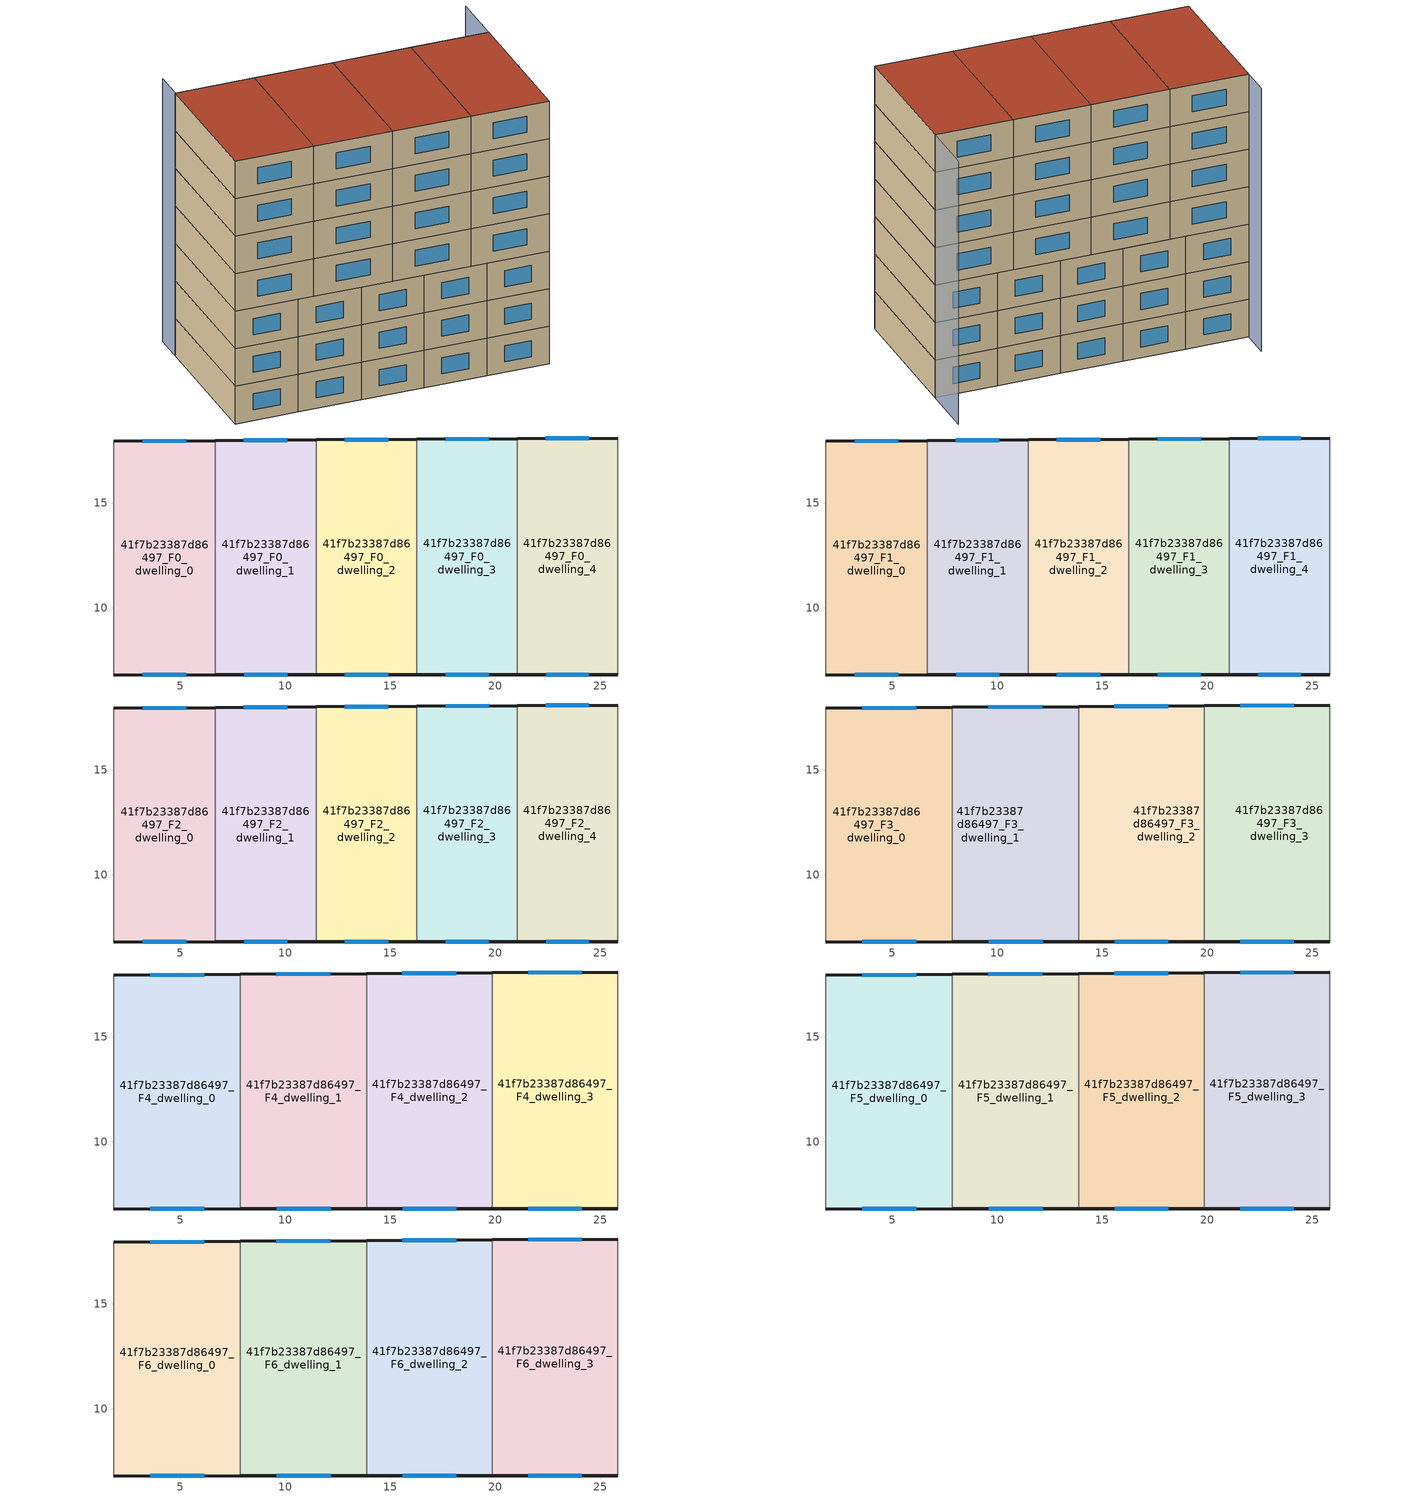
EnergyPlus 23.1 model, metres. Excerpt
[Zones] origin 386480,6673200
41f7b23387d86497_F0_dwelling_0
 floor ground (EU_floor_Construction): 6.66,17.96 6.67,6.79 1.84,6.79 1.84,17.92 z0
 wall outside (EU_wall_Construction): 6.66,17.96 1.84,17.92 / 1.84,6.79 6.67,6.79 z0:3
 wall adiabatic (EU_wall_Construction): 1.84,17.92 1.84,6.79 z0:3
 wall to 41f7b23387d86497_F0_dwelling_1 (EU_wall_Construction): 6.67,6.79 6.66,17.96 z0:3
 window (EU_Window_Construction): 5.29,17.95 3.22,17.93 / 3.22,6.79 5.29,6.79 z0.86:2.14
41f7b23387d86497_F0_dwelling_1
 floor ground (EU_floor_Construction): 11.48,17.99 11.48,6.8 6.67,6.79 6.66,17.96 z0
 wall outside (EU_wall_Construction): 11.48,17.99 6.66,17.96 / 6.67,6.79 11.48,6.8 z0:3
 wall to 41f7b23387d86497_F0_dwelling_2 (EU_wall_Construction): 11.48,6.8 11.48,17.99 z0:3
 window (EU_Window_Construction): 10.1,17.98 8.04,17.96 / 8.04,6.79 10.11,6.8 z0.86:2.14
41f7b23387d86497_F0_dwelling_2
 floor ground (EU_floor_Construction): 16.28,18.02 16.28,6.8 11.48,6.8 11.48,17.99 z0
 wall outside (EU_wall_Construction): 16.28,18.02 11.48,17.99 / 11.48,6.8 16.28,6.8 z0:3
 wall to 41f7b23387d86497_F0_dwelling_3 (EU_wall_Construction): 16.28,6.8 16.28,18.02 z0:3
 window (EU_Window_Construction): 14.9,18.01 12.85,18 / 12.85,6.8 14.91,6.8 z0.86:2.14
41f7b23387d86497_F0_dwelling_3
 floor ground (EU_floor_Construction): 21.06,18.05 21.07,6.8 16.28,6.8 16.28,18.02 z0
 wall outside (EU_wall_Construction): 21.06,18.05 16.28,18.02 / 16.28,6.8 21.07,6.8 z0:3
 wall to 41f7b23387d86497_F0_dwelling_4 (EU_wall_Construction): 21.07,6.8 21.06,18.05 z0:3
 window (EU_Window_Construction): 19.69,18.04 17.64,18.03 / 17.65,6.8 19.7,6.8 z0.86:2.14
41f7b23387d86497_F0_dwelling_4
 floor ground (EU_floor_Construction): 25.84,18.08 25.84,6.8 21.07,6.8 21.06,18.05 z0
 wall outside (EU_wall_Construction): 25.84,18.08 21.06,18.05 / 21.07,6.8 25.84,6.8 z0:3
 wall adiabatic (EU_wall_Construction): 25.84,6.8 25.84,18.08 z0:3
 window (EU_Window_Construction): 24.47,18.07 22.43,18.06 / 22.43,6.8 24.47,6.8 z0.86:2.14
41f7b23387d86497_F1_dwelling_0
 floor to 41f7b23387d86497_F0_dwelling_0 (EU_floor_Construction): 6.66,17.96 6.67,6.79 1.84,6.79 1.84,17.92 z3
 wall outside (EU_wall_Construction): 6.66,17.96 1.84,17.92 / 1.84,6.79 6.67,6.79 z3:6
 wall adiabatic (EU_wall_Construction): 1.84,17.92 1.84,6.79 z3:6
 wall to 41f7b23387d86497_F1_dwelling_1 (EU_wall_Construction): 6.67,6.79 6.66,17.96 z3:6
 window (EU_Window_Construction): 5.29,17.95 3.22,17.93 / 3.22,6.79 5.29,6.79 z3.86:5.14
41f7b23387d86497_F1_dwelling_1
 floor to 41f7b23387d86497_F0_dwelling_1 (EU_floor_Construction): 11.48,17.99 11.48,6.8 6.67,6.79 6.66,17.96 z3
 wall outside (EU_wall_Construction): 11.48,17.99 6.66,17.96 / 6.67,6.79 11.48,6.8 z3:6
 wall to 41f7b23387d86497_F1_dwelling_2 (EU_wall_Construction): 11.48,6.8 11.48,17.99 z3:6
 window (EU_Window_Construction): 10.1,17.98 8.04,17.96 / 8.04,6.79 10.11,6.8 z3.86:5.14
41f7b23387d86497_F1_dwelling_2
 floor to 41f7b23387d86497_F0_dwelling_2 (EU_floor_Construction): 16.27,18.02 16.28,6.8 11.48,6.8 11.48,17.99 z3
 wall outside (EU_wall_Construction): 16.28,18.02 11.48,17.99 / 11.48,6.8 16.28,6.8 z3:6
 wall to 41f7b23387d86497_F1_dwelling_3 (EU_wall_Construction): 16.28,6.8 16.28,18.02 z3:6
 window (EU_Window_Construction): 14.9,18.01 12.85,18 / 12.85,6.8 14.91,6.8 z3.86:5.14
41f7b23387d86497_F1_dwelling_3
 floor to 41f7b23387d86497_F0_dwelling_3 (EU_floor_Construction): 21.06,18.05 21.07,6.8 16.28,6.8 16.27,18.02 z3
 wall outside (EU_wall_Construction): 21.06,18.05 16.28,18.02 / 16.28,6.8 21.07,6.8 z3:6
 wall to 41f7b23387d86497_F1_dwelling_4 (EU_wall_Construction): 21.07,6.8 21.06,18.05 z3:6
 window (EU_Window_Construction): 19.69,18.04 17.64,18.03 / 17.65,6.8 19.7,6.8 z3.86:5.14
41f7b23387d86497_F1_dwelling_4
 floor to 41f7b23387d86497_F0_dwelling_4 (EU_floor_Construction): 25.84,18.08 25.84,6.8 21.07,6.8 21.06,18.05 z3
 wall outside (EU_wall_Construction): 25.84,18.08 21.06,18.05 / 21.07,6.8 25.84,6.8 z3:6
 wall adiabatic (EU_wall_Construction): 25.84,6.8 25.84,18.08 z3:6
 window (EU_Window_Construction): 24.47,18.07 22.43,18.06 / 22.43,6.8 24.47,6.8 z3.86:5.14
41f7b23387d86497_F2_dwelling_0
 floor to 41f7b23387d86497_F1_dwelling_0 (EU_floor_Construction): 6.66,17.96 6.67,6.79 1.84,6.79 1.84,17.92 z6
 wall outside (EU_wall_Construction): 6.66,17.96 1.84,17.92 / 1.84,6.79 6.67,6.79 z6:9
 wall adiabatic (EU_wall_Construction): 1.84,17.92 1.84,6.79 z6:9
 wall to 41f7b23387d86497_F2_dwelling_1 (EU_wall_Construction): 6.67,6.79 6.66,17.96 z6:9
 window (EU_Window_Construction): 5.29,17.95 3.22,17.93 / 3.22,6.79 5.29,6.79 z6.86:8.14
41f7b23387d86497_F2_dwelling_1
 floor to 41f7b23387d86497_F1_dwelling_1 (EU_floor_Construction): 11.48,17.99 11.48,6.8 6.67,6.79 6.66,17.96 z6
 wall outside (EU_wall_Construction): 11.48,17.99 6.66,17.96 / 6.67,6.79 11.48,6.8 z6:9
 wall to 41f7b23387d86497_F2_dwelling_2 (EU_wall_Construction): 11.48,6.8 11.48,17.99 z6:9
 window (EU_Window_Construction): 10.1,17.98 8.04,17.96 / 8.04,6.79 10.11,6.8 z6.86:8.14
41f7b23387d86497_F2_dwelling_2
 floor to 41f7b23387d86497_F1_dwelling_2 (EU_floor_Construction): 16.27,18.02 16.28,6.8 11.48,6.8 11.48,17.99 z6
 wall outside (EU_wall_Construction): 16.28,18.02 11.48,17.99 / 11.48,6.8 16.28,6.8 z6:9
 wall to 41f7b23387d86497_F2_dwelling_3 (EU_wall_Construction): 16.28,6.8 16.28,18.02 z6:9
 window (EU_Window_Construction): 14.9,18.01 12.85,18 / 12.85,6.8 14.91,6.8 z6.86:8.14
41f7b23387d86497_F2_dwelling_3
 floor to 41f7b23387d86497_F1_dwelling_3 (EU_floor_Construction): 21.06,18.05 21.07,6.8 16.28,6.8 16.27,18.02 z6
 wall outside (EU_wall_Construction): 21.06,18.05 16.28,18.02 / 16.28,6.8 21.07,6.8 z6:9
 wall to 41f7b23387d86497_F2_dwelling_4 (EU_wall_Construction): 21.07,6.8 21.06,18.05 z6:9
 window (EU_Window_Construction): 19.69,18.04 17.64,18.03 / 17.65,6.8 19.7,6.8 z6.86:8.14
41f7b23387d86497_F2_dwelling_4
 floor to 41f7b23387d86497_F1_dwelling_4 (EU_floor_Construction): 25.84,18.08 25.84,6.8 21.07,6.8 21.06,18.05 z6
 wall outside (EU_wall_Construction): 25.84,18.08 21.06,18.05 / 21.07,6.8 25.84,6.8 z6:9
 wall adiabatic (EU_wall_Construction): 25.84,6.8 25.84,18.08 z6:9
 window (EU_Window_Construction): 24.47,18.07 22.43,18.06 / 22.43,6.8 24.47,6.8 z6.86:8.14
41f7b23387d86497_F3_dwelling_0
 floor to 41f7b23387d86497_F2_dwelling_0 (EU_floor_Construction): 6.67,17.96 6.67,6.79 1.84,6.79 1.84,17.92 z9
 floor to 41f7b23387d86497_F2_dwelling_1 (EU_floor_Construction): 7.87,17.96 7.87,6.79 6.67,6.79 6.67,17.96 z9
 wall outside (EU_wall_Construction): 7.87,17.96 1.84,17.92 / 1.84,6.79 7.87,6.79 z9:12
 wall adiabatic (EU_wall_Construction): 1.84,17.92 1.84,6.79 z9:12
 wall to 41f7b23387d86497_F3_dwelling_1 (EU_wall_Construction): 7.87,6.79 7.87,17.96 z9:12
 window (EU_Window_Construction): 6.15,17.95 3.57,17.94 / 3.57,6.79 6.15,6.79 z9.86:11.14
41f7b23387d86497_F3_dwelling_1
 floor to 41f7b23387d86497_F2_dwelling_1 (EU_floor_Construction): 11.48,17.99 11.48,6.8 7.87,6.79 7.87,17.96 z9
 floor to 41f7b23387d86497_F2_dwelling_2 (EU_floor_Construction): 13.88,18 13.88,6.8 11.48,6.8 11.48,17.99 z9
 wall outside (EU_wall_Construction): 13.88,18 7.87,17.96 / 7.87,6.79 13.88,6.8 z9:12
 wall to 41f7b23387d86497_F3_dwelling_2 (EU_wall_Construction): 13.88,6.8 13.88,18 z9:12
 window (EU_Window_Construction): 12.16,17.99 9.59,17.97 / 9.59,6.79 12.17,6.8 z9.86:11.14
41f7b23387d86497_F3_dwelling_2
 floor to 41f7b23387d86497_F2_dwelling_2 (EU_floor_Construction): 16.27,18.02 16.28,6.8 13.88,6.8 13.88,18 z9
 floor to 41f7b23387d86497_F2_dwelling_3 (EU_floor_Construction): 19.87,18.04 19.87,6.8 16.28,6.8 16.27,18.02 z9
 wall outside (EU_wall_Construction): 19.87,18.04 13.88,18 / 13.88,6.8 19.87,6.8 z9:12
 wall to 41f7b23387d86497_F3_dwelling_3 (EU_wall_Construction): 19.87,6.8 19.87,18.04 z9:12
 window (EU_Window_Construction): 18.15,18.03 15.59,18.01 / 15.59,6.8 18.16,6.8 z9.86:11.14
41f7b23387d86497_F3_dwelling_3
 floor to 41f7b23387d86497_F2_dwelling_3 (EU_floor_Construction): 21.06,18.05 21.07,6.8 19.87,6.8 19.87,18.04 z9
 floor to 41f7b23387d86497_F2_dwelling_4 (EU_floor_Construction): 25.84,18.08 25.84,6.8 21.07,6.8 21.06,18.05 z9
 wall outside (EU_wall_Construction): 25.84,18.08 19.87,18.04 / 19.87,6.8 25.84,6.8 z9:12
 wall adiabatic (EU_wall_Construction): 25.84,6.8 25.84,18.08 z9:12
 window (EU_Window_Construction): 24.13,18.07 21.57,18.05 / 21.58,6.8 24.13,6.8 z9.86:11.14
41f7b23387d86497_F4_dwelling_0
 floor to 41f7b23387d86497_F3_dwelling_0 (EU_floor_Construction): 7.87,17.96 7.87,6.79 1.84,6.79 1.84,17.92 z12
 wall outside (EU_wall_Construction): 7.87,17.96 1.84,17.92 / 1.84,6.79 7.87,6.79 z12:15
 wall adiabatic (EU_wall_Construction): 1.84,17.92 1.84,6.79 z12:15
 wall to 41f7b23387d86497_F4_dwelling_1 (EU_wall_Construction): 7.87,6.79 7.87,17.96 z12:15
 window (EU_Window_Construction): 6.15,17.95 3.57,17.94 / 3.57,6.79 6.15,6.79 z12.86:14.14
41f7b23387d86497_F4_dwelling_1
 floor to 41f7b23387d86497_F3_dwelling_1 (EU_floor_Construction): 13.88,18 13.88,6.8 7.87,6.79 7.87,17.96 z12
 wall outside (EU_wall_Construction): 13.88,18 7.87,17.96 / 7.87,6.79 13.88,6.8 z12:15
 wall to 41f7b23387d86497_F4_dwelling_2 (EU_wall_Construction): 13.88,6.8 13.88,18 z12:15
 window (EU_Window_Construction): 12.16,17.99 9.59,17.97 / 9.59,6.79 12.17,6.8 z12.86:14.14
41f7b23387d86497_F4_dwelling_2
 floor to 41f7b23387d86497_F3_dwelling_2 (EU_floor_Construction): 19.87,18.04 19.87,6.8 13.88,6.8 13.88,18 z12
 wall outside (EU_wall_Construction): 19.87,18.04 13.88,18 / 13.88,6.8 19.87,6.8 z12:15
 wall to 41f7b23387d86497_F4_dwelling_3 (EU_wall_Construction): 19.87,6.8 19.87,18.04 z12:15
 window (EU_Window_Construction): 18.15,18.03 15.59,18.01 / 15.59,6.8 18.16,6.8 z12.86:14.14
41f7b23387d86497_F4_dwelling_3
 floor to 41f7b23387d86497_F3_dwelling_3 (EU_floor_Construction): 25.84,18.08 25.84,6.8 19.87,6.8 19.87,18.04 z12
 wall outside (EU_wall_Construction): 25.84,18.08 19.87,18.04 / 19.87,6.8 25.84,6.8 z12:15
 wall adiabatic (EU_wall_Construction): 25.84,6.8 25.84,18.08 z12:15
 window (EU_Window_Construction): 24.13,18.07 21.57,18.05 / 21.58,6.8 24.13,6.8 z12.86:14.14
41f7b23387d86497_F5_dwelling_0
 floor to 41f7b23387d86497_F4_dwelling_0 (EU_floor_Construction): 7.87,17.96 7.87,6.79 1.84,6.79 1.84,17.92 z15
 wall outside (EU_wall_Construction): 7.87,17.96 1.84,17.92 / 1.84,6.79 7.87,6.79 z15:18
 wall adiabatic (EU_wall_Construction): 1.84,17.92 1.84,6.79 z15:18
 wall to 41f7b23387d86497_F5_dwelling_1 (EU_wall_Construction): 7.87,6.79 7.87,17.96 z15:18
 window (EU_Window_Construction): 6.15,17.95 3.57,17.94 / 3.57,6.79 6.15,6.79 z15.86:17.14
41f7b23387d86497_F5_dwelling_1
 floor to 41f7b23387d86497_F4_dwelling_1 (EU_floor_Construction): 13.88,18 13.88,6.8 7.87,6.79 7.87,17.96 z15
 wall outside (EU_wall_Construction): 13.88,18 7.87,17.96 / 7.87,6.79 13.88,6.8 z15:18
 wall to 41f7b23387d86497_F5_dwelling_2 (EU_wall_Construction): 13.88,6.8 13.88,18 z15:18
 window (EU_Window_Construction): 12.16,17.99 9.59,17.97 / 9.59,6.79 12.17,6.8 z15.86:17.14
41f7b23387d86497_F5_dwelling_2
 floor to 41f7b23387d86497_F4_dwelling_2 (EU_floor_Construction): 19.87,18.04 19.87,6.8 13.88,6.8 13.88,18 z15
 wall outside (EU_wall_Construction): 19.87,18.04 13.88,18 / 13.88,6.8 19.87,6.8 z15:18
 wall to 41f7b23387d86497_F5_dwelling_3 (EU_wall_Construction): 19.87,6.8 19.87,18.04 z15:18
 window (EU_Window_Construction): 18.15,18.03 15.59,18.01 / 15.59,6.8 18.16,6.8 z15.86:17.14
41f7b23387d86497_F5_dwelling_3
 floor to 41f7b23387d86497_F4_dwelling_3 (EU_floor_Construction): 25.84,18.08 25.84,6.8 19.87,6.8 19.87,18.04 z15
 wall outside (EU_wall_Construction): 25.84,18.08 19.87,18.04 / 19.87,6.8 25.84,6.8 z15:18
 wall adiabatic (EU_wall_Construction): 25.84,6.8 25.84,18.08 z15:18
 window (EU_Window_Construction): 24.13,18.07 21.57,18.05 / 21.58,6.8 24.13,6.8 z15.86:17.14
41f7b23387d86497_F6_dwelling_0
 floor to 41f7b23387d86497_F5_dwelling_0 (EU_floor_Construction): 7.87,17.96 7.87,6.79 1.84,6.79 1.84,17.92 z18
 wall outside (EU_wall_Construction): 7.87,17.96 1.84,17.92 / 1.84,6.79 7.87,6.79 z18:21
 wall adiabatic (EU_wall_Construction): 1.84,17.92 1.84,6.79 z18:21
 wall to 41f7b23387d86497_F6_dwelling_1 (EU_wall_Construction): 7.87,6.79 7.87,17.96 z18:21
 window (EU_Window_Construction): 6.15,17.95 3.57,17.94 / 3.57,6.79 6.15,6.79 z18.86:20.14
 roof outside (EU_roof_Construction): 7.87,6.79 7.87,17.96 1.84,17.92 1.84,6.79 z21
41f7b23387d86497_F6_dwelling_1
 floor to 41f7b23387d86497_F5_dwelling_1 (EU_floor_Construction): 13.88,18 13.88,6.8 7.87,6.79 7.87,17.96 z18
 wall outside (EU_wall_Construction): 13.88,18 7.87,17.96 / 7.87,6.79 13.88,6.8 z18:21
 wall to 41f7b23387d86497_F6_dwelling_2 (EU_wall_Construction): 13.88,6.8 13.88,18 z18:21
 window (EU_Window_Construction): 12.16,17.99 9.59,17.97 / 9.59,6.79 12.17,6.8 z18.86:20.14
 roof outside (EU_roof_Construction): 13.88,6.8 13.88,18 7.87,17.96 7.87,6.79 z21
41f7b23387d86497_F6_dwelling_2
 floor to 41f7b23387d86497_F5_dwelling_2 (EU_floor_Construction): 19.87,18.04 19.87,6.8 13.88,6.8 13.88,18 z18
 wall outside (EU_wall_Construction): 19.87,18.04 13.88,18 / 13.88,6.8 19.87,6.8 z18:21
 wall to 41f7b23387d86497_F6_dwelling_3 (EU_wall_Construction): 19.87,6.8 19.87,18.04 z18:21
 window (EU_Window_Construction): 18.15,18.03 15.59,18.01 / 15.59,6.8 18.16,6.8 z18.86:20.14
 roof outside (EU_roof_Construction): 19.87,6.8 19.87,18.04 13.88,18 13.88,6.8 z21
41f7b23387d86497_F6_dwelling_3
 floor to 41f7b23387d86497_F5_dwelling_3 (EU_floor_Construction): 25.84,18.08 25.84,6.8 19.87,6.8 19.87,18.04 z18
 wall outside (EU_wall_Construction): 25.84,18.08 19.87,18.04 / 19.87,6.8 25.84,6.8 z18:21
 wall adiabatic (EU_wall_Construction): 25.84,6.8 25.84,18.08 z18:21
 window (EU_Window_Construction): 24.13,18.07 21.57,18.05 / 21.58,6.8 24.13,6.8 z18.86:20.14
 roof outside (EU_roof_Construction): 25.84,6.8 25.84,18.08 19.87,18.04 19.87,6.8 z21
shading: 25.84,6.8 25.83,22.39 / 1.84,20.28 1.85,6.79 z0:21
[Building]
EU S2 Campaign: North Axis=0; Terrain=City; Solar Distribution=FullExterior
[Site:Location]
Helsinki-Vantaa.AP: Latitude=60.317; Longitude=24.963; Time Zone=2; Elevation=54.6
[SizingPeriod:WeatherFileDays]
AnnualSizingPeriod: Begin Month=1; Begin Day of Month=1; End Month=12; End Day of Month=31; Day of Week for Start Day=Monday; Use Weather File Daylight Saving Period=No; Use Weather File Rain and Snow Indicators=No
[MATERIAL]
EU_InternalMass_Material: Roughness=MediumRough; Thickness=0.1; Conductivity=1; Density=1800; Specific Heat=900; Thermal Absorptance=0.9; Solar Absorptance=0.7; Visible Absorptance=0.7
[MATERIAL:NOMASS] Roughness=MediumRough; Thermal Absorptance=0.9; Solar Absorptance=0.7; Visible Absorptance=0.7
Name | Thermal Resistance
EU_wall_NoMass | 1.10183
EU_roof_NoMass; EU_floor_NoMass | 1.70606
[WINDOWMATERIAL:SIMPLEGLAZINGSYSTEM]
EU_Window_SimpleGlazing: UFactor=3.11035; Solar Heat Gain Coefficient=0.8; Visible Transmittance=0.8
[CONSTRUCTION]
EU_wall_Construction: EU_wall_NoMass
EU_roof_Construction: EU_roof_NoMass
EU_floor_Construction: EU_floor_NoMass
EU_Window_Construction: EU_Window_SimpleGlazing
EU_InternalMass_Construction: EU_InternalMass_Material
[ZONE] Type=1; Multiplier=1; Ceiling Height=autocalculate; Floor Area=autocalculate; Part of Total Floor Area=Yes
Name | Volume
41f7b23387d86497_F0_dwelling_0; 41f7b23387d86497_F0_dwelling_1; 41f7b23387d86497_F1_dwelling_1; 41f7b23387d86497_F2_dwelling_1 | 161.317
41f7b23387d86497_F1_dwelling_0; 41f7b23387d86497_F2_dwelling_0 | 161.318
41f7b23387d86497_F3_dwelling_0 | 201.641
41f7b23387d86497_F4_dwelling_0; 41f7b23387d86497_F5_dwelling_0; 41f7b23387d86497_F6_dwelling_0; 41f7b23387d86497_F3_dwelling_1 | 201.639
41f7b23387d86497_F4_dwelling_1; 41f7b23387d86497_F5_dwelling_1; 41f7b23387d86497_F6_dwelling_1 | 201.642
41f7b23387d86497_F0_dwelling_2; 41f7b23387d86497_F1_dwelling_2; 41f7b23387d86497_F2_dwelling_2 | 161.325
41f7b23387d86497_F3_dwelling_2 | 201.653
41f7b23387d86497_F4_dwelling_2; 41f7b23387d86497_F5_dwelling_2; 41f7b23387d86497_F6_dwelling_2 | 201.663
41f7b23387d86497_F0_dwelling_3 | 161.306
41f7b23387d86497_F1_dwelling_3; 41f7b23387d86497_F2_dwelling_3 | 161.305
41f7b23387d86497_F3_dwelling_3 | 201.646
41f7b23387d86497_F4_dwelling_3; 41f7b23387d86497_F5_dwelling_3; 41f7b23387d86497_F6_dwelling_3 | 201.649
41f7b23387d86497_F0_dwelling_4; 41f7b23387d86497_F1_dwelling_4; 41f7b23387d86497_F2_dwelling_4 | 161.332
[INTERNALMASS] Construction=EU_InternalMass_Construction
Name | Zone or ZoneList | Surface Area
41f7b23387d86497_F0_dwelling_0_EU_InternalMass | 41f7b23387d86497_F0_dwelling_0 | 53.7724
41f7b23387d86497_F0_dwelling_1_EU_InternalMass | 41f7b23387d86497_F0_dwelling_1 | 53.7726
41f7b23387d86497_F0_dwelling_2_EU_InternalMass | 41f7b23387d86497_F0_dwelling_2 | 53.7753
41f7b23387d86497_F0_dwelling_3_EU_InternalMass | 41f7b23387d86497_F0_dwelling_3 | 53.7684
41f7b23387d86497_F0_dwelling_4_EU_InternalMass | 41f7b23387d86497_F0_dwelling_4 | 53.7776
41f7b23387d86497_F1_dwelling_0_EU_InternalMass | 41f7b23387d86497_F1_dwelling_0 | 53.7724
41f7b23387d86497_F1_dwelling_1_EU_InternalMass | 41f7b23387d86497_F1_dwelling_1 | 53.7726
41f7b23387d86497_F1_dwelling_2_EU_InternalMass | 41f7b23387d86497_F1_dwelling_2 | 53.7753
41f7b23387d86497_F1_dwelling_3_EU_InternalMass | 41f7b23387d86497_F1_dwelling_3 | 53.7684
41f7b23387d86497_F1_dwelling_4_EU_InternalMass | 41f7b23387d86497_F1_dwelling_4 | 53.7776
41f7b23387d86497_F2_dwelling_0_EU_InternalMass | 41f7b23387d86497_F2_dwelling_0 | 53.7724
41f7b23387d86497_F2_dwelling_1_EU_InternalMass | 41f7b23387d86497_F2_dwelling_1 | 53.7726
41f7b23387d86497_F2_dwelling_2_EU_InternalMass | 41f7b23387d86497_F2_dwelling_2 | 53.7753
41f7b23387d86497_F2_dwelling_3_EU_InternalMass | 41f7b23387d86497_F2_dwelling_3 | 53.7684
41f7b23387d86497_F2_dwelling_4_EU_InternalMass | 41f7b23387d86497_F2_dwelling_4 | 53.7776
41f7b23387d86497_F3_dwelling_0_EU_InternalMass | 41f7b23387d86497_F3_dwelling_0 | 67.2127
41f7b23387d86497_F3_dwelling_1_EU_InternalMass | 41f7b23387d86497_F3_dwelling_1 | 67.2146
41f7b23387d86497_F3_dwelling_2_EU_InternalMass | 41f7b23387d86497_F3_dwelling_2 | 67.2206
41f7b23387d86497_F3_dwelling_3_EU_InternalMass | 41f7b23387d86497_F3_dwelling_3 | 67.2166
41f7b23387d86497_F4_dwelling_0_EU_InternalMass | 41f7b23387d86497_F4_dwelling_0 | 67.2127
41f7b23387d86497_F4_dwelling_1_EU_InternalMass | 41f7b23387d86497_F4_dwelling_1 | 67.2146
41f7b23387d86497_F4_dwelling_2_EU_InternalMass | 41f7b23387d86497_F4_dwelling_2 | 67.2206
41f7b23387d86497_F4_dwelling_3_EU_InternalMass | 41f7b23387d86497_F4_dwelling_3 | 67.2166
41f7b23387d86497_F5_dwelling_0_EU_InternalMass | 41f7b23387d86497_F5_dwelling_0 | 67.2127
41f7b23387d86497_F5_dwelling_1_EU_InternalMass | 41f7b23387d86497_F5_dwelling_1 | 67.2146
41f7b23387d86497_F5_dwelling_2_EU_InternalMass | 41f7b23387d86497_F5_dwelling_2 | 67.2206
41f7b23387d86497_F5_dwelling_3_EU_InternalMass | 41f7b23387d86497_F5_dwelling_3 | 67.2166
41f7b23387d86497_F6_dwelling_0_EU_InternalMass | 41f7b23387d86497_F6_dwelling_0 | 67.2127
41f7b23387d86497_F6_dwelling_1_EU_InternalMass | 41f7b23387d86497_F6_dwelling_1 | 67.2146
41f7b23387d86497_F6_dwelling_2_EU_InternalMass | 41f7b23387d86497_F6_dwelling_2 | 67.2206
41f7b23387d86497_F6_dwelling_3_EU_InternalMass | 41f7b23387d86497_F6_dwelling_3 | 67.2166
[OTHEREQUIPMENT] Fuel Type=Electricity; Design Level Calculation Method=Watts/Area; Power per Zone Floor Area=1; Fraction Latent=0; Fraction Radiant=0; Fraction Lost=0; Carbon Dioxide Generation Rate=0; EndUse Subcategory=EU_Step8_InternalGains
Name | Zone or ZoneList or Space or SpaceList | Schedule
EU_Step8_InternalGain_41f7b23387d86497_F0_dwelling_0_f000 | 41f7b23387d86497_F0_dwelling_0 | EU_Step8_GainSchedule_41f7b23387d86497_F0_dwelling_0_f000
EU_Step8_InternalGain_41f7b23387d86497_F0_dwelling_1_f000 | 41f7b23387d86497_F0_dwelling_1 | EU_Step8_GainSchedule_41f7b23387d86497_F0_dwelling_1_f000
EU_Step8_InternalGain_41f7b23387d86497_F0_dwelling_2_f000 | 41f7b23387d86497_F0_dwelling_2 | EU_Step8_GainSchedule_41f7b23387d86497_F0_dwelling_2_f000
EU_Step8_InternalGain_41f7b23387d86497_F0_dwelling_3_f000 | 41f7b23387d86497_F0_dwelling_3 | EU_Step8_GainSchedule_41f7b23387d86497_F0_dwelling_3_f000
EU_Step8_InternalGain_41f7b23387d86497_F0_dwelling_4_f000 | 41f7b23387d86497_F0_dwelling_4 | EU_Step8_GainSchedule_41f7b23387d86497_F0_dwelling_4_f000
EU_Step8_InternalGain_41f7b23387d86497_F1_dwelling_0_f000 | 41f7b23387d86497_F1_dwelling_0 | EU_Step8_GainSchedule_41f7b23387d86497_F1_dwelling_0_f000
EU_Step8_InternalGain_41f7b23387d86497_F1_dwelling_1_f000 | 41f7b23387d86497_F1_dwelling_1 | EU_Step8_GainSchedule_41f7b23387d86497_F1_dwelling_1_f000
EU_Step8_InternalGain_41f7b23387d86497_F1_dwelling_2_f000 | 41f7b23387d86497_F1_dwelling_2 | EU_Step8_GainSchedule_41f7b23387d86497_F1_dwelling_2_f000
EU_Step8_InternalGain_41f7b23387d86497_F1_dwelling_3_f000 | 41f7b23387d86497_F1_dwelling_3 | EU_Step8_GainSchedule_41f7b23387d86497_F1_dwelling_3_f000
EU_Step8_InternalGain_41f7b23387d86497_F1_dwelling_4_f000 | 41f7b23387d86497_F1_dwelling_4 | EU_Step8_GainSchedule_41f7b23387d86497_F1_dwelling_4_f000
EU_Step8_InternalGain_41f7b23387d86497_F2_dwelling_0_f000 | 41f7b23387d86497_F2_dwelling_0 | EU_Step8_GainSchedule_41f7b23387d86497_F2_dwelling_0_f000
EU_Step8_InternalGain_41f7b23387d86497_F2_dwelling_1_f000 | 41f7b23387d86497_F2_dwelling_1 | EU_Step8_GainSchedule_41f7b23387d86497_F2_dwelling_1_f000
EU_Step8_InternalGain_41f7b23387d86497_F2_dwelling_2_f000 | 41f7b23387d86497_F2_dwelling_2 | EU_Step8_GainSchedule_41f7b23387d86497_F2_dwelling_2_f000
EU_Step8_InternalGain_41f7b23387d86497_F2_dwelling_3_f000 | 41f7b23387d86497_F2_dwelling_3 | EU_Step8_GainSchedule_41f7b23387d86497_F2_dwelling_3_f000
EU_Step8_InternalGain_41f7b23387d86497_F2_dwelling_4_f000 | 41f7b23387d86497_F2_dwelling_4 | EU_Step8_GainSchedule_41f7b23387d86497_F2_dwelling_4_f000
EU_Step8_InternalGain_41f7b23387d86497_F3_dwelling_0_f000 | 41f7b23387d86497_F3_dwelling_0 | EU_Step8_GainSchedule_41f7b23387d86497_F3_dwelling_0_f000
EU_Step8_InternalGain_41f7b23387d86497_F3_dwelling_1_f000 | 41f7b23387d86497_F3_dwelling_1 | EU_Step8_GainSchedule_41f7b23387d86497_F3_dwelling_1_f000
EU_Step8_InternalGain_41f7b23387d86497_F3_dwelling_2_f000 | 41f7b23387d86497_F3_dwelling_2 | EU_Step8_GainSchedule_41f7b23387d86497_F3_dwelling_2_f000
EU_Step8_InternalGain_41f7b23387d86497_F3_dwelling_3_f000 | 41f7b23387d86497_F3_dwelling_3 | EU_Step8_GainSchedule_41f7b23387d86497_F3_dwelling_3_f000
EU_Step8_InternalGain_41f7b23387d86497_F4_dwelling_0_f000 | 41f7b23387d86497_F4_dwelling_0 | EU_Step8_GainSchedule_41f7b23387d86497_F4_dwelling_0_f000
EU_Step8_InternalGain_41f7b23387d86497_F4_dwelling_1_f000 | 41f7b23387d86497_F4_dwelling_1 | EU_Step8_GainSchedule_41f7b23387d86497_F4_dwelling_1_f000
EU_Step8_InternalGain_41f7b23387d86497_F4_dwelling_2_f000 | 41f7b23387d86497_F4_dwelling_2 | EU_Step8_GainSchedule_41f7b23387d86497_F4_dwelling_2_f000
EU_Step8_InternalGain_41f7b23387d86497_F4_dwelling_3_f000 | 41f7b23387d86497_F4_dwelling_3 | EU_Step8_GainSchedule_41f7b23387d86497_F4_dwelling_3_f000
EU_Step8_InternalGain_41f7b23387d86497_F5_dwelling_0_f000 | 41f7b23387d86497_F5_dwelling_0 | EU_Step8_GainSchedule_41f7b23387d86497_F5_dwelling_0_f000
EU_Step8_InternalGain_41f7b23387d86497_F5_dwelling_1_f000 | 41f7b23387d86497_F5_dwelling_1 | EU_Step8_GainSchedule_41f7b23387d86497_F5_dwelling_1_f000
EU_Step8_InternalGain_41f7b23387d86497_F5_dwelling_2_f000 | 41f7b23387d86497_F5_dwelling_2 | EU_Step8_GainSchedule_41f7b23387d86497_F5_dwelling_2_f000
EU_Step8_InternalGain_41f7b23387d86497_F5_dwelling_3_f000 | 41f7b23387d86497_F5_dwelling_3 | EU_Step8_GainSchedule_41f7b23387d86497_F5_dwelling_3_f000
EU_Step8_InternalGain_41f7b23387d86497_F6_dwelling_0_f000 | 41f7b23387d86497_F6_dwelling_0 | EU_Step8_GainSchedule_41f7b23387d86497_F6_dwelling_0_f000
EU_Step8_InternalGain_41f7b23387d86497_F6_dwelling_1_f000 | 41f7b23387d86497_F6_dwelling_1 | EU_Step8_GainSchedule_41f7b23387d86497_F6_dwelling_1_f000
EU_Step8_InternalGain_41f7b23387d86497_F6_dwelling_2_f000 | 41f7b23387d86497_F6_dwelling_2 | EU_Step8_GainSchedule_41f7b23387d86497_F6_dwelling_2_f000
EU_Step8_InternalGain_41f7b23387d86497_F6_dwelling_3_f000 | 41f7b23387d86497_F6_dwelling_3 | EU_Step8_GainSchedule_41f7b23387d86497_F6_dwelling_3_f000
[ZONEVENTILATION:DESIGNFLOWRATE] Schedule=EU_AlwaysOn; Design Flow Rate Calculation Method=AirChanges/Hour; Air Changes per Hour=0.756316; Ventilation Type=Natural; Fan Pressure Rise=0; Fan Total Efficiency=1; Constant Term Coefficient=1; Temperature Term Coefficient=0; Velocity Term Coefficient=0; Velocity Squared Term Coefficient=0; Minimum Indoor Temperature=-100; Maximum Indoor Temperature=100; Delta Temperature=-100; Minimum Outdoor Temperature=-100; Maximum Outdoor Temperature=100; Maximum Wind Speed=40
Name | Zone or ZoneList or Space or SpaceList
EU_ConstantAir_41f7b23387d86497_F0_dwelling_0 | 41f7b23387d86497_F0_dwelling_0
EU_ConstantAir_41f7b23387d86497_F0_dwelling_1 | 41f7b23387d86497_F0_dwelling_1
EU_ConstantAir_41f7b23387d86497_F0_dwelling_2 | 41f7b23387d86497_F0_dwelling_2
EU_ConstantAir_41f7b23387d86497_F0_dwelling_3 | 41f7b23387d86497_F0_dwelling_3
EU_ConstantAir_41f7b23387d86497_F0_dwelling_4 | 41f7b23387d86497_F0_dwelling_4
EU_ConstantAir_41f7b23387d86497_F1_dwelling_0 | 41f7b23387d86497_F1_dwelling_0
EU_ConstantAir_41f7b23387d86497_F1_dwelling_1 | 41f7b23387d86497_F1_dwelling_1
EU_ConstantAir_41f7b23387d86497_F1_dwelling_2 | 41f7b23387d86497_F1_dwelling_2
EU_ConstantAir_41f7b23387d86497_F1_dwelling_3 | 41f7b23387d86497_F1_dwelling_3
EU_ConstantAir_41f7b23387d86497_F1_dwelling_4 | 41f7b23387d86497_F1_dwelling_4
EU_ConstantAir_41f7b23387d86497_F2_dwelling_0 | 41f7b23387d86497_F2_dwelling_0
EU_ConstantAir_41f7b23387d86497_F2_dwelling_1 | 41f7b23387d86497_F2_dwelling_1
EU_ConstantAir_41f7b23387d86497_F2_dwelling_2 | 41f7b23387d86497_F2_dwelling_2
EU_ConstantAir_41f7b23387d86497_F2_dwelling_3 | 41f7b23387d86497_F2_dwelling_3
EU_ConstantAir_41f7b23387d86497_F2_dwelling_4 | 41f7b23387d86497_F2_dwelling_4
EU_ConstantAir_41f7b23387d86497_F3_dwelling_0 | 41f7b23387d86497_F3_dwelling_0
EU_ConstantAir_41f7b23387d86497_F3_dwelling_1 | 41f7b23387d86497_F3_dwelling_1
EU_ConstantAir_41f7b23387d86497_F3_dwelling_2 | 41f7b23387d86497_F3_dwelling_2
EU_ConstantAir_41f7b23387d86497_F3_dwelling_3 | 41f7b23387d86497_F3_dwelling_3
EU_ConstantAir_41f7b23387d86497_F4_dwelling_0 | 41f7b23387d86497_F4_dwelling_0
EU_ConstantAir_41f7b23387d86497_F4_dwelling_1 | 41f7b23387d86497_F4_dwelling_1
EU_ConstantAir_41f7b23387d86497_F4_dwelling_2 | 41f7b23387d86497_F4_dwelling_2
EU_ConstantAir_41f7b23387d86497_F4_dwelling_3 | 41f7b23387d86497_F4_dwelling_3
EU_ConstantAir_41f7b23387d86497_F5_dwelling_0 | 41f7b23387d86497_F5_dwelling_0
EU_ConstantAir_41f7b23387d86497_F5_dwelling_1 | 41f7b23387d86497_F5_dwelling_1
EU_ConstantAir_41f7b23387d86497_F5_dwelling_2 | 41f7b23387d86497_F5_dwelling_2
EU_ConstantAir_41f7b23387d86497_F5_dwelling_3 | 41f7b23387d86497_F5_dwelling_3
EU_ConstantAir_41f7b23387d86497_F6_dwelling_0 | 41f7b23387d86497_F6_dwelling_0
EU_ConstantAir_41f7b23387d86497_F6_dwelling_1 | 41f7b23387d86497_F6_dwelling_1
EU_ConstantAir_41f7b23387d86497_F6_dwelling_2 | 41f7b23387d86497_F6_dwelling_2
EU_ConstantAir_41f7b23387d86497_F6_dwelling_3 | 41f7b23387d86497_F6_dwelling_3
[HVACTEMPLATE:THERMOSTAT] Constant Heating Setpoint=20; Constant Cooling Setpoint=50
EU_HeatOnly_41f7b23387d86497_F0_dwelling_0; EU_HeatOnly_41f7b23387d86497_F0_dwelling_1; EU_HeatOnly_41f7b23387d86497_F0_dwelling_2; EU_HeatOnly_41f7b23387d86497_F0_dwelling_3; EU_HeatOnly_41f7b23387d86497_F0_dwelling_4; EU_HeatOnly_41f7b23387d86497_F1_dwelling_0; EU_HeatOnly_41f7b23387d86497_F1_dwelling_1; EU_HeatOnly_41f7b23387d86497_F1_dwelling_2; EU_HeatOnly_41f7b23387d86497_F1_dwelling_3; EU_HeatOnly_41f7b23387d86497_F1_dwelling_4; EU_HeatOnly_41f7b23387d86497_F2_dwelling_0; EU_HeatOnly_41f7b23387d86497_F2_dwelling_1; EU_HeatOnly_41f7b23387d86497_F2_dwelling_2; EU_HeatOnly_41f7b23387d86497_F2_dwelling_3; EU_HeatOnly_41f7b23387d86497_F2_dwelling_4; EU_HeatOnly_41f7b23387d86497_F3_dwelling_0; EU_HeatOnly_41f7b23387d86497_F3_dwelling_1; EU_HeatOnly_41f7b23387d86497_F3_dwelling_2; EU_HeatOnly_41f7b23387d86497_F3_dwelling_3; EU_HeatOnly_41f7b23387d86497_F4_dwelling_0; EU_HeatOnly_41f7b23387d86497_F4_dwelling_1; EU_HeatOnly_41f7b23387d86497_F4_dwelling_2; EU_HeatOnly_41f7b23387d86497_F4_dwelling_3; EU_HeatOnly_41f7b23387d86497_F5_dwelling_0; EU_HeatOnly_41f7b23387d86497_F5_dwelling_1; EU_HeatOnly_41f7b23387d86497_F5_dwelling_2; EU_HeatOnly_41f7b23387d86497_F5_dwelling_3; EU_HeatOnly_41f7b23387d86497_F6_dwelling_0; EU_HeatOnly_41f7b23387d86497_F6_dwelling_1; EU_HeatOnly_41f7b23387d86497_F6_dwelling_2; EU_HeatOnly_41f7b23387d86497_F6_dwelling_3
[HVACTEMPLATE:ZONE:IDEALLOADSAIRSYSTEM] System Availability Schedule=EU_AlwaysOn; Maximum Heating Supply Air Temperature=50; Minimum Cooling Supply Air Temperature=13; Maximum Heating Supply Air Humidity Ratio=0.0156; Minimum Cooling Supply Air Humidity Ratio=0.0077; Heating Limit=NoLimit; Cooling Limit=NoLimit; Heating Availability Schedule=EU_AlwaysOn; Cooling Availability Schedule=EU_CoolingOff; Dehumidification Control Type=ConstantSensibleHeatRatio; Cooling Sensible Heat Ratio=0.7; Dehumidification Setpoint=60; Humidification Control Type=None; Humidification Setpoint=30; Outdoor Air Method=None; Outdoor Air Flow Rate per Person=0.00944; Outdoor Air Flow Rate per Zone Floor Area=0; Outdoor Air Flow Rate per Zone=0; Demand Controlled Ventilation Type=None; Outdoor Air Economizer Type=NoEconomizer; Heat Recovery Type=None; Sensible Heat Recovery Effectiveness=0.7; Latent Heat Recovery Effectiveness=0.65
Name | Template Thermostat
41f7b23387d86497_F0_dwelling_0 | EU_HeatOnly_41f7b23387d86497_F0_dwelling_0
41f7b23387d86497_F0_dwelling_1 | EU_HeatOnly_41f7b23387d86497_F0_dwelling_1
41f7b23387d86497_F0_dwelling_2 | EU_HeatOnly_41f7b23387d86497_F0_dwelling_2
41f7b23387d86497_F0_dwelling_3 | EU_HeatOnly_41f7b23387d86497_F0_dwelling_3
41f7b23387d86497_F0_dwelling_4 | EU_HeatOnly_41f7b23387d86497_F0_dwelling_4
41f7b23387d86497_F1_dwelling_0 | EU_HeatOnly_41f7b23387d86497_F1_dwelling_0
41f7b23387d86497_F1_dwelling_1 | EU_HeatOnly_41f7b23387d86497_F1_dwelling_1
41f7b23387d86497_F1_dwelling_2 | EU_HeatOnly_41f7b23387d86497_F1_dwelling_2
41f7b23387d86497_F1_dwelling_3 | EU_HeatOnly_41f7b23387d86497_F1_dwelling_3
41f7b23387d86497_F1_dwelling_4 | EU_HeatOnly_41f7b23387d86497_F1_dwelling_4
41f7b23387d86497_F2_dwelling_0 | EU_HeatOnly_41f7b23387d86497_F2_dwelling_0
41f7b23387d86497_F2_dwelling_1 | EU_HeatOnly_41f7b23387d86497_F2_dwelling_1
41f7b23387d86497_F2_dwelling_2 | EU_HeatOnly_41f7b23387d86497_F2_dwelling_2
41f7b23387d86497_F2_dwelling_3 | EU_HeatOnly_41f7b23387d86497_F2_dwelling_3
41f7b23387d86497_F2_dwelling_4 | EU_HeatOnly_41f7b23387d86497_F2_dwelling_4
41f7b23387d86497_F3_dwelling_0 | EU_HeatOnly_41f7b23387d86497_F3_dwelling_0
41f7b23387d86497_F3_dwelling_1 | EU_HeatOnly_41f7b23387d86497_F3_dwelling_1
41f7b23387d86497_F3_dwelling_2 | EU_HeatOnly_41f7b23387d86497_F3_dwelling_2
41f7b23387d86497_F3_dwelling_3 | EU_HeatOnly_41f7b23387d86497_F3_dwelling_3
41f7b23387d86497_F4_dwelling_0 | EU_HeatOnly_41f7b23387d86497_F4_dwelling_0
41f7b23387d86497_F4_dwelling_1 | EU_HeatOnly_41f7b23387d86497_F4_dwelling_1
41f7b23387d86497_F4_dwelling_2 | EU_HeatOnly_41f7b23387d86497_F4_dwelling_2
41f7b23387d86497_F4_dwelling_3 | EU_HeatOnly_41f7b23387d86497_F4_dwelling_3
41f7b23387d86497_F5_dwelling_0 | EU_HeatOnly_41f7b23387d86497_F5_dwelling_0
41f7b23387d86497_F5_dwelling_1 | EU_HeatOnly_41f7b23387d86497_F5_dwelling_1
41f7b23387d86497_F5_dwelling_2 | EU_HeatOnly_41f7b23387d86497_F5_dwelling_2
41f7b23387d86497_F5_dwelling_3 | EU_HeatOnly_41f7b23387d86497_F5_dwelling_3
41f7b23387d86497_F6_dwelling_0 | EU_HeatOnly_41f7b23387d86497_F6_dwelling_0
41f7b23387d86497_F6_dwelling_1 | EU_HeatOnly_41f7b23387d86497_F6_dwelling_1
41f7b23387d86497_F6_dwelling_2 | EU_HeatOnly_41f7b23387d86497_F6_dwelling_2
41f7b23387d86497_F6_dwelling_3 | EU_HeatOnly_41f7b23387d86497_F6_dwelling_3
[SIZING:ZONE] Zone Cooling Design Supply Air Temperature Input Method=SupplyAirTemperature; Zone Cooling Design Supply Air Temperature=13; Zone Heating Design Supply Air Temperature Input Method=SupplyAirTemperature; Zone Heating Design Supply Air Temperature=50; Zone Cooling Design Supply Air Humidity Ratio=0.008; Zone Heating Design Supply Air Humidity Ratio=0.008; Cooling Design Air Flow Method=DesignDay; Cooling Design Air Flow Rate=0; Cooling Minimum Air Flow per Zone Floor Area=0.000762; Cooling Minimum Air Flow=0; Cooling Minimum Air Flow Fraction=0.2; Heating Design Air Flow Method=DesignDay; Heating Design Air Flow Rate=0; Heating Maximum Air Flow per Zone Floor Area=0.002032; Heating Maximum Air Flow=0.141576; Heating Maximum Air Flow Fraction=0.3; Account for Dedicated Outdoor Air System=No; Dedicated Outdoor Air System Control Strategy=NeutralSupplyAir; Dedicated Outdoor Air Low Setpoint Temperature for Design=autosize; Dedicated Outdoor Air High Setpoint Temperature for Design=autosize; Zone Load Sizing Method=Sensible Load Only No Latent Load; Zone Latent Cooling Design Supply Air Humidity Ratio Input Method=HumidityRatioDifference; Zone Cooling Design Supply Air Humidity Ratio Difference=0.005; Zone Latent Heating Design Supply Air Humidity Ratio Input Method=HumidityRatioDifference; Zone Humidification Design Supply Air Humidity Ratio Difference=0.005
41f7b23387d86497_F0_dwelling_0; 41f7b23387d86497_F0_dwelling_1; 41f7b23387d86497_F0_dwelling_2; 41f7b23387d86497_F0_dwelling_3; 41f7b23387d86497_F0_dwelling_4; 41f7b23387d86497_F1_dwelling_0; 41f7b23387d86497_F1_dwelling_1; 41f7b23387d86497_F1_dwelling_2; 41f7b23387d86497_F1_dwelling_3; 41f7b23387d86497_F1_dwelling_4; 41f7b23387d86497_F2_dwelling_0; 41f7b23387d86497_F2_dwelling_1; 41f7b23387d86497_F2_dwelling_2; 41f7b23387d86497_F2_dwelling_3; 41f7b23387d86497_F2_dwelling_4; 41f7b23387d86497_F3_dwelling_0; 41f7b23387d86497_F3_dwelling_1; 41f7b23387d86497_F3_dwelling_2; 41f7b23387d86497_F3_dwelling_3; 41f7b23387d86497_F4_dwelling_0; 41f7b23387d86497_F4_dwelling_1; 41f7b23387d86497_F4_dwelling_2; 41f7b23387d86497_F4_dwelling_3; 41f7b23387d86497_F5_dwelling_0; 41f7b23387d86497_F5_dwelling_1; 41f7b23387d86497_F5_dwelling_2; 41f7b23387d86497_F5_dwelling_3; 41f7b23387d86497_F6_dwelling_0; 41f7b23387d86497_F6_dwelling_1; 41f7b23387d86497_F6_dwelling_2; 41f7b23387d86497_F6_dwelling_3
[SCHEDULE:CONSTANT]
Name | Hourly Value
EU_AlwaysOn | 1
EU_CoolingOff | 0
[SCHEDULE:FILE] Column Number=1; Rows to Skip at Top=0; Number of Hours of Data=8760; Column Separator=Comma; Interpolate to Timestep=No; Minutes per Item=60; Adjust Schedule for Daylight Savings=Yes
Name | File
EU_Step8_GainSchedule_41f7b23387d86497_F0_dwelling_0_f000 | ../../schedules/41f7b23387d86497/41f7b23387d86497_F0_dwelling_0_f000_gain.csv
EU_Step8_GainSchedule_41f7b23387d86497_F0_dwelling_1_f000 | ../../schedules/41f7b23387d86497/41f7b23387d86497_F0_dwelling_1_f000_gain.csv
EU_Step8_GainSchedule_41f7b23387d86497_F0_dwelling_2_f000 | ../../schedules/41f7b23387d86497/41f7b23387d86497_F0_dwelling_2_f000_gain.csv
EU_Step8_GainSchedule_41f7b23387d86497_F0_dwelling_3_f000 | ../../schedules/41f7b23387d86497/41f7b23387d86497_F0_dwelling_3_f000_gain.csv
EU_Step8_GainSchedule_41f7b23387d86497_F0_dwelling_4_f000 | ../../schedules/41f7b23387d86497/41f7b23387d86497_F0_dwelling_4_f000_gain.csv
EU_Step8_GainSchedule_41f7b23387d86497_F1_dwelling_0_f000 | ../../schedules/41f7b23387d86497/41f7b23387d86497_F1_dwelling_0_f000_gain.csv
EU_Step8_GainSchedule_41f7b23387d86497_F1_dwelling_1_f000 | ../../schedules/41f7b23387d86497/41f7b23387d86497_F1_dwelling_1_f000_gain.csv
EU_Step8_GainSchedule_41f7b23387d86497_F1_dwelling_2_f000 | ../../schedules/41f7b23387d86497/41f7b23387d86497_F1_dwelling_2_f000_gain.csv
EU_Step8_GainSchedule_41f7b23387d86497_F1_dwelling_3_f000 | ../../schedules/41f7b23387d86497/41f7b23387d86497_F1_dwelling_3_f000_gain.csv
EU_Step8_GainSchedule_41f7b23387d86497_F1_dwelling_4_f000 | ../../schedules/41f7b23387d86497/41f7b23387d86497_F1_dwelling_4_f000_gain.csv
EU_Step8_GainSchedule_41f7b23387d86497_F2_dwelling_0_f000 | ../../schedules/41f7b23387d86497/41f7b23387d86497_F2_dwelling_0_f000_gain.csv
EU_Step8_GainSchedule_41f7b23387d86497_F2_dwelling_1_f000 | ../../schedules/41f7b23387d86497/41f7b23387d86497_F2_dwelling_1_f000_gain.csv
EU_Step8_GainSchedule_41f7b23387d86497_F2_dwelling_2_f000 | ../../schedules/41f7b23387d86497/41f7b23387d86497_F2_dwelling_2_f000_gain.csv
EU_Step8_GainSchedule_41f7b23387d86497_F2_dwelling_3_f000 | ../../schedules/41f7b23387d86497/41f7b23387d86497_F2_dwelling_3_f000_gain.csv
EU_Step8_GainSchedule_41f7b23387d86497_F2_dwelling_4_f000 | ../../schedules/41f7b23387d86497/41f7b23387d86497_F2_dwelling_4_f000_gain.csv
EU_Step8_GainSchedule_41f7b23387d86497_F3_dwelling_0_f000 | ../../schedules/41f7b23387d86497/41f7b23387d86497_F3_dwelling_0_f000_gain.csv
EU_Step8_GainSchedule_41f7b23387d86497_F3_dwelling_1_f000 | ../../schedules/41f7b23387d86497/41f7b23387d86497_F3_dwelling_1_f000_gain.csv
EU_Step8_GainSchedule_41f7b23387d86497_F3_dwelling_2_f000 | ../../schedules/41f7b23387d86497/41f7b23387d86497_F3_dwelling_2_f000_gain.csv
EU_Step8_GainSchedule_41f7b23387d86497_F3_dwelling_3_f000 | ../../schedules/41f7b23387d86497/41f7b23387d86497_F3_dwelling_3_f000_gain.csv
EU_Step8_GainSchedule_41f7b23387d86497_F4_dwelling_0_f000 | ../../schedules/41f7b23387d86497/41f7b23387d86497_F4_dwelling_0_f000_gain.csv
EU_Step8_GainSchedule_41f7b23387d86497_F4_dwelling_1_f000 | ../../schedules/41f7b23387d86497/41f7b23387d86497_F4_dwelling_1_f000_gain.csv
EU_Step8_GainSchedule_41f7b23387d86497_F4_dwelling_2_f000 | ../../schedules/41f7b23387d86497/41f7b23387d86497_F4_dwelling_2_f000_gain.csv
EU_Step8_GainSchedule_41f7b23387d86497_F4_dwelling_3_f000 | ../../schedules/41f7b23387d86497/41f7b23387d86497_F4_dwelling_3_f000_gain.csv
EU_Step8_GainSchedule_41f7b23387d86497_F5_dwelling_0_f000 | ../../schedules/41f7b23387d86497/41f7b23387d86497_F5_dwelling_0_f000_gain.csv
EU_Step8_GainSchedule_41f7b23387d86497_F5_dwelling_1_f000 | ../../schedules/41f7b23387d86497/41f7b23387d86497_F5_dwelling_1_f000_gain.csv
EU_Step8_GainSchedule_41f7b23387d86497_F5_dwelling_2_f000 | ../../schedules/41f7b23387d86497/41f7b23387d86497_F5_dwelling_2_f000_gain.csv
EU_Step8_GainSchedule_41f7b23387d86497_F5_dwelling_3_f000 | ../../schedules/41f7b23387d86497/41f7b23387d86497_F5_dwelling_3_f000_gain.csv
EU_Step8_GainSchedule_41f7b23387d86497_F6_dwelling_0_f000 | ../../schedules/41f7b23387d86497/41f7b23387d86497_F6_dwelling_0_f000_gain.csv
EU_Step8_GainSchedule_41f7b23387d86497_F6_dwelling_1_f000 | ../../schedules/41f7b23387d86497/41f7b23387d86497_F6_dwelling_1_f000_gain.csv
EU_Step8_GainSchedule_41f7b23387d86497_F6_dwelling_2_f000 | ../../schedules/41f7b23387d86497/41f7b23387d86497_F6_dwelling_2_f000_gain.csv
EU_Step8_GainSchedule_41f7b23387d86497_F6_dwelling_3_f000 | ../../schedules/41f7b23387d86497/41f7b23387d86497_F6_dwelling_3_f000_gain.csv
